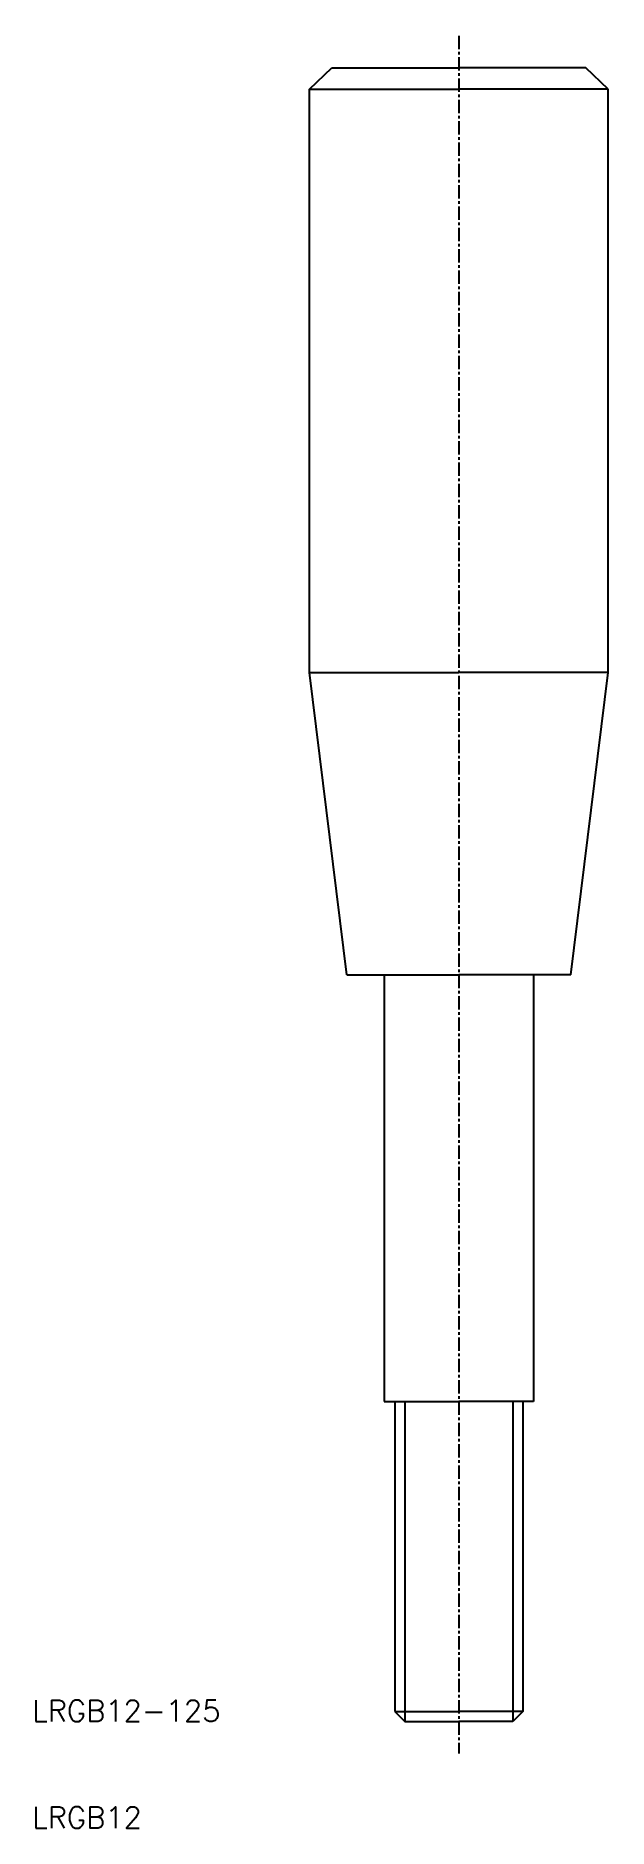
# Model space of a CAD drawing. Extents: x 10 to 64, y 10 to 178.
import ezdxf

# ---------------------------------------------------------------- set-up
doc = ezdxf.new("R2010")
doc.units = 0
doc.linetypes.add('CENTER', pattern=[2, 1.25, -0.25, 0.25, -0.25])
doc.layers.get('0').update_dxf_attribs({"linetype": 'CONTINUOUS'})
doc.layers.add('CENTER', color=1, linetype='CENTER')
doc.styles.get("Standard").update_dxf_attribs({"font": 'txt.shx', "bigfont": 'extfont.shx'})

msp = doc.modelspace()

# ---------------------------------------------------------------- linework, layer by layer
at = {"color": 7, "linetype": 'CONTINUOUS'}
for p, q in [((36, 173), (38.08, 175)), ((38.08, 175), (50, 175)), ((61.92, 175), (50, 175)), ((64, 173), (61.92, 175)), ((36, 118.33), (36, 173)), ((36, 173), (50, 173)), ((64, 173), (50, 173)), ((64, 118.33), (64, 173)), ((39.5, 90), (36, 118.33)), ((36, 118.33), (50, 118.33)), ((64, 118.33), (50, 118.33)), ((60.5, 90), (64, 118.33)), ((39.5, 90), (43, 90)), ((43, 90), (43, 50)), ((43, 90), (50, 90)), ((57, 90), (50, 90)), ((57, 90), (57, 50)), ((60.5, 90), (57, 90)), ((43, 50), (44, 50)), ((44, 50), (50, 50)), ((44, 50), (44, 20.95)), ((56, 50), (50, 50)), ((56, 50), (56, 20.95)), ((57, 50), (56, 50)), ((44, 20.95), (50, 20.95)), ((44, 20.95), (44.95, 20)), ((56, 20.95), (50, 20.95)), ((56, 20.95), (55.05, 20)), ((44.95, 20), (50, 20)), ((55.05, 20), (50, 20))]:
    msp.add_line(p, q, dxfattribs=at)
at = {"color": 3, "linetype": 'CONTINUOUS'}
for p, q in [((44.95, 50), (44.95, 20)), ((55.05, 50), (55.05, 20))]:
    msp.add_line(p, q, dxfattribs=at)
at = {"layer": 'CENTER', "color": 1, "linetype": 'CENTER'}
msp.add_line((50, 178), (50, 17), dxfattribs=at)

# ---------------------------------------------------------------- texts
at = {"color": 7, "linetype": 'CONTINUOUS'}
for s, p in [('LRGB12-125', (10, 20)), ('LRGB12', (10, 10))]:
    msp.add_text(s, height=2, dxfattribs=at).set_placement(p)

doc.saveas('drawing.dxf')
